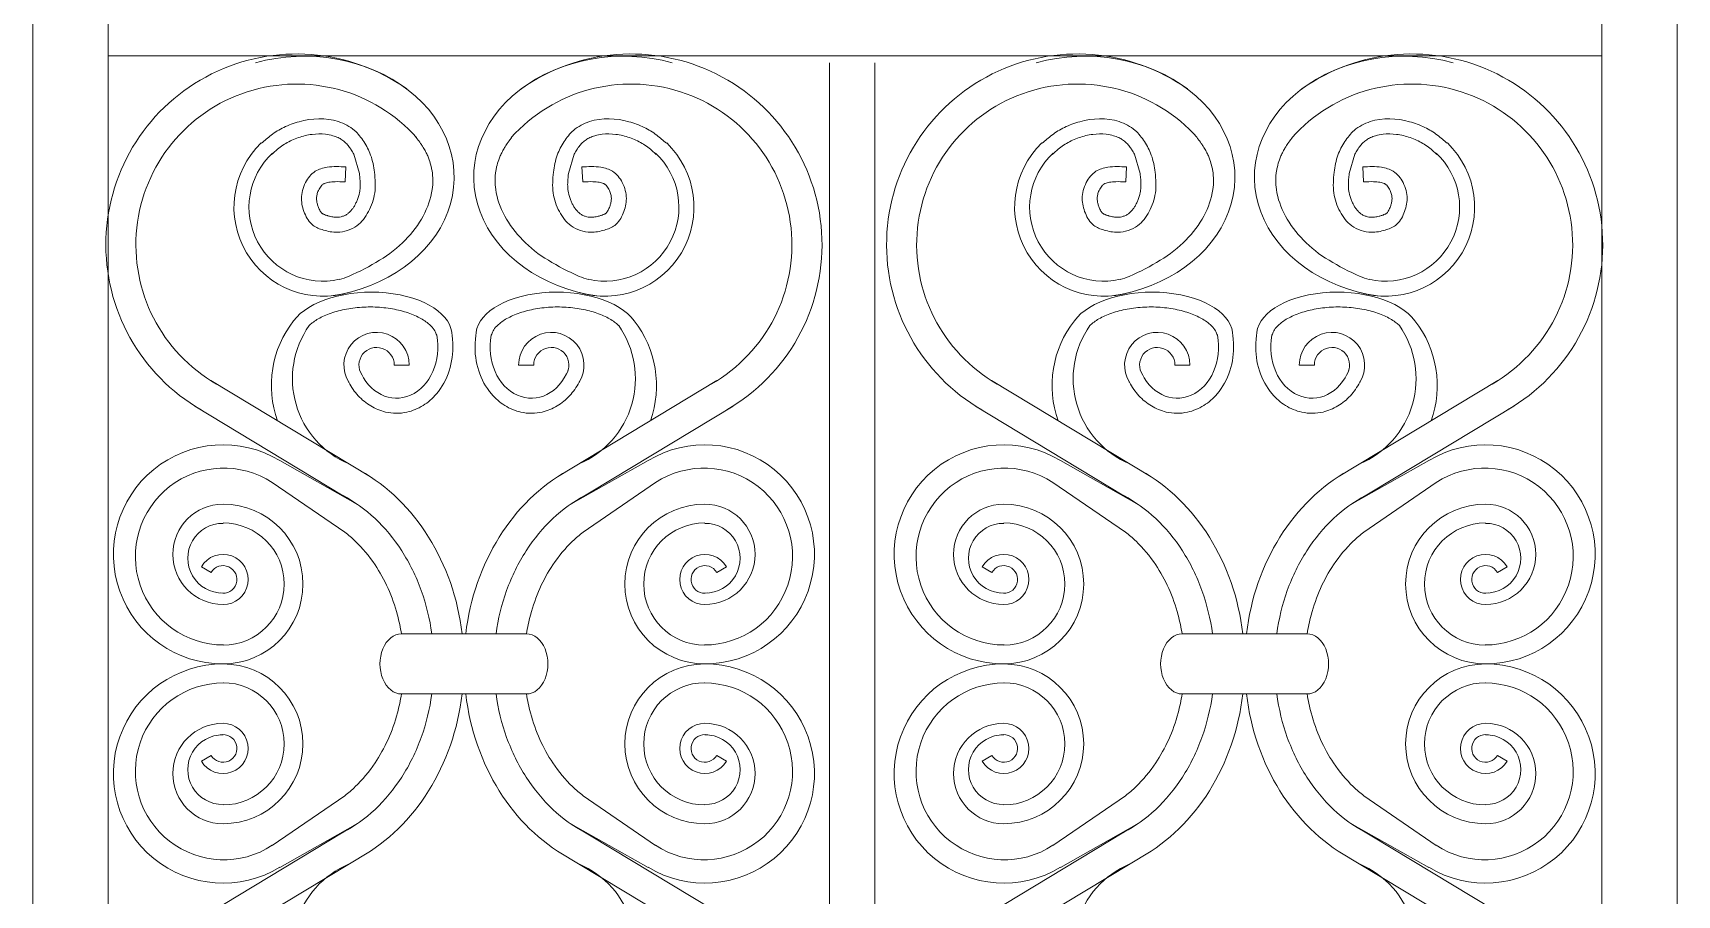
# Model space of a CAD drawing. Header units: millimetres. Extents: x -644 to 652, y 0 to 1491.
# Drawn here: x -315 to 0, y 158.7 to 324 of the extents above; entities that cross this region are included whole.
import ezdxf

# ---------------------------------------------------------------- set-up
doc = ezdxf.new("R2010")
doc.units = ezdxf.units.MM
doc.layers.add('ceco.net 171', color=7, linetype='Continuous')

msp = doc.modelspace()

# ---------------------------------------------------------------- linework, layer by layer
at = {"layer": 'ceco.net 171', "lineweight": 5}
for p, q in [((-14.4, 14.4), (-14.4, 1449.25)), ((0, 0), (0, 1449.25)), ((-315, 0), (-315, 1388.06)), ((-300.6, 14.4), (-300.6, 1388.06)), ((-300.6, 319.58), (-14.4, 319.58)), ((-162.36, 86.38), (-162.36, 318.24)), ((-153.72, 86.38), (-153.72, 318.24)), ((-252.45, 297), (-253.54, 300.74)), ((-212.39, 297), (-211.3, 300.74)), ((-102.88, 297), (-103.97, 300.74)), ((-62.83, 297), (-61.73, 300.74)), ((-255.17, 295.4), (-255.03, 298.28)), ((-209.66, 295.4), (-209.81, 298.28)), ((-105.61, 295.4), (-105.46, 298.28)), ((-60.1, 295.4), (-60.24, 298.28)), ((-245.77, 260.31), (-242.89, 260.31)), ((-219.06, 260.31), (-221.94, 260.31)), ((-96.21, 260.31), (-93.33, 260.31)), ((-69.5, 260.31), (-72.38, 260.31)), ((-280.9, 257.33), (-250.34, 238.9)), ((-183.94, 257.33), (-214.5, 238.9)), ((-131.33, 257.33), (-100.77, 238.9)), ((-34.37, 257.33), (-64.94, 238.9)), ((-283.97, 252.46), (-252.79, 233.61)), ((-180.86, 252.46), (-212.05, 233.61)), ((-134.41, 252.46), (-103.23, 233.61)), ((-31.3, 252.46), (-62.48, 233.61)), ((-267.7, 242.02), (-252.79, 233.61)), ((-197.13, 242.02), (-212.05, 233.61)), ((-118.14, 242.02), (-103.23, 233.61)), ((-47.57, 242.02), (-62.48, 233.61)), ((-255.26, 228.29), (-269.13, 237.8)), ((-209.57, 228.29), (-195.7, 237.8)), ((-105.7, 228.29), (-119.57, 237.8)), ((-60.01, 228.29), (-46.14, 237.8)), ((-280.85, 220.57), (-282.72, 221.66)), ((-183.98, 220.57), (-182.12, 221.66)), ((-131.29, 220.57), (-133.15, 221.66)), ((-34.42, 220.57), (-32.55, 221.66)), ((-244.39, 208.8), (-220.44, 208.8)), ((-94.83, 208.8), (-70.88, 208.8)), ((-244.39, 197.28), (-220.44, 197.28)), ((-94.83, 197.28), (-70.88, 197.28)), ((-280.85, 185.51), (-282.72, 184.42)), ((-183.98, 185.51), (-182.12, 184.42)), ((-131.29, 185.51), (-133.15, 184.42)), ((-34.42, 185.51), (-32.55, 184.42)), ((-255.26, 177.79), (-269.13, 168.28)), ((-209.57, 177.79), (-195.7, 168.28)), ((-105.7, 177.79), (-119.57, 168.28)), ((-60.01, 177.79), (-46.14, 168.28)), ((-283.97, 153.62), (-252.79, 172.47)), ((-267.7, 164.06), (-252.79, 172.47)), ((-180.86, 153.62), (-212.05, 172.47)), ((-197.13, 164.06), (-212.05, 172.47)), ((-134.41, 153.62), (-103.23, 172.47)), ((-118.14, 164.06), (-103.23, 172.47)), ((-31.3, 153.62), (-62.48, 172.47)), ((-47.57, 164.06), (-62.48, 172.47)), ((-280.9, 148.75), (-250.34, 167.18)), ((-183.94, 148.75), (-214.5, 167.18)), ((-131.33, 148.75), (-100.77, 167.18)), ((-34.37, 148.75), (-64.94, 167.18))]:
    msp.add_line(p, q, dxfattribs=at)
for centre, radius, start, end in [((-264.46, 283.37), 36.56, 54.7392, 239.9728), ((-200.38, 283.37), 36.56, 300.0272, 125.2608), ((-114.89, 283.37), 36.56, 54.7392, 239.9728), ((-50.81, 283.37), 36.56, 300.0272, 125.2608), ((-264.46, 283.37), 30.8, 41.7753, 240.0947), ((-200.38, 283.37), 30.8, 299.9053, 138.2247), ((-114.89, 283.37), 30.8, 41.7753, 240.0947), ((-50.81, 283.37), 30.8, 299.9053, 138.2247), ((-259.41, 290.58), 17.07, 133.9258, 287.5984), ((-205.42, 290.58), 17.07, 252.4016, 46.0742), ((-109.85, 290.58), 17.07, 133.9258, 287.5984), ((-55.86, 290.58), 17.07, 252.4016, 46.0742), ((-259.41, 290.58), 14.19, 133.0671, 282.7691), ((-205.42, 290.58), 14.19, 257.2309, 46.9329), ((-109.85, 290.58), 14.19, 133.0671, 282.7691), ((-55.86, 290.58), 14.19, 257.2309, 46.9329), ((-249.13, 256.41), 20.18, 142.0673, 199.6088), ((-247.54, 257.71), 17.74, 144.969, 247.2034), ((-217.3, 257.71), 17.74, 292.7966, 35.031), ((-215.71, 256.41), 20.18, 340.3912, 37.9327), ((-99.56, 256.41), 20.18, 142.0673, 199.6088), ((-97.97, 257.71), 17.74, 144.969, 247.2034), ((-67.74, 257.71), 17.74, 292.7966, 35.031), ((-66.14, 256.41), 20.18, 340.3912, 37.9327), ((-249.15, 260.31), 6.26, 0, 211.8305), ((-215.68, 260.31), 6.26, 328.1695, 180), ((-99.59, 260.31), 6.26, 0, 211.8305), ((-66.12, 260.31), 6.26, 328.1695, 180), ((-249.15, 260.31), 3.38, 0, 213.3605), ((-215.68, 260.31), 3.38, 326.6395, 180), ((-99.59, 260.31), 3.38, 0, 213.3605), ((-66.12, 260.31), 3.38, 326.6395, 180), ((-278.57, 224.04), 21, 58.8535, 270), ((-186.27, 224.04), 21, 270, 121.1465), ((-129, 224.04), 21, 58.8535, 270), ((-36.7, 224.04), 21, 270, 121.1465), ((-278.42, 223.62), 16.95, 56.7739, 269.8309), ((-186.41, 223.62), 16.95, 270.1691, 123.2261), ((-128.86, 223.62), 16.95, 56.7739, 269.8309), ((-36.85, 223.62), 16.95, 270.1691, 123.2261), ((-278.57, 224.04), 9.62, 90, 270), ((-278.57, 218.35), 15.31, 270, 90), ((-186.27, 218.35), 15.31, 90, 270), ((-186.27, 224.04), 9.62, 270, 90), ((-129, 224.04), 9.62, 90, 270), ((-129, 218.35), 15.31, 270, 90), ((-36.7, 218.35), 15.31, 90, 270), ((-36.7, 224.04), 9.62, 270, 90), ((-278.66, 223.3), 6.67, 89.2306, 270.7694), ((-278.57, 218.35), 11.71, 270, 90), ((-186.27, 218.35), 11.71, 90, 270), ((-186.18, 223.3), 6.67, 269.2306, 90.7694), ((-129.09, 223.3), 6.67, 89.2306, 270.7694), ((-129, 218.35), 11.71, 270, 90), ((-36.7, 218.35), 11.71, 90, 270), ((-36.61, 223.3), 6.67, 269.2306, 90.7694), ((-278.57, 219.23), 4.81, 270, 149.668), ((-186.27, 219.23), 4.81, 30.332, 270), ((-129, 219.23), 4.81, 270, 149.668), ((-36.7, 219.23), 4.81, 30.332, 270), ((-278.57, 219.23), 2.65, 257.8751, 149.668), ((-186.27, 219.23), 2.65, 30.332, 282.1249), ((-129, 219.23), 2.65, 257.8751, 149.668), ((-36.7, 219.23), 2.65, 30.332, 282.1249), ((-278.57, 182.04), 21, 90, 301.1465), ((-278.57, 187.73), 15.31, 270, 90), ((-186.27, 187.73), 15.31, 90, 270), ((-186.27, 182.04), 21, 238.8535, 90), ((-129, 182.04), 21, 90, 301.1465), ((-129, 187.73), 15.31, 270, 90), ((-36.7, 187.73), 15.31, 90, 270), ((-36.7, 182.04), 21, 238.8535, 90), ((-278.42, 182.46), 16.95, 90.1691, 303.2261), ((-278.57, 187.73), 11.71, 270, 90), ((-186.27, 187.73), 11.71, 90, 270), ((-186.41, 182.46), 16.95, 236.7739, 89.8309), ((-128.86, 182.46), 16.95, 90.1691, 303.2261), ((-129, 187.73), 11.71, 270, 90), ((-36.7, 187.73), 11.71, 90, 270), ((-36.85, 182.46), 16.95, 236.7739, 89.8309), ((-278.57, 182.04), 9.62, 90, 270), ((-278.66, 182.78), 6.67, 89.2306, 270.7694), ((-278.57, 186.85), 4.81, 210.332, 90), ((-278.57, 186.85), 2.65, 210.332, 102.1249), ((-186.27, 186.85), 4.81, 90, 329.668), ((-186.27, 186.85), 2.65, 77.8751, 329.668), ((-186.27, 182.04), 9.62, 270, 90), ((-186.18, 182.78), 6.67, 269.2306, 90.7694), ((-129, 182.04), 9.62, 90, 270), ((-129.09, 182.78), 6.67, 89.2306, 270.7694), ((-129, 186.85), 4.81, 210.332, 90), ((-129, 186.85), 2.65, 210.332, 102.1249), ((-36.7, 186.85), 4.81, 90, 329.668), ((-36.7, 186.85), 2.65, 77.8751, 329.668), ((-36.7, 182.04), 9.62, 270, 90), ((-36.61, 182.78), 6.67, 269.2306, 90.7694), ((-247.54, 148.37), 17.74, 112.7966, 215.031), ((-217.3, 148.37), 17.74, 324.969, 67.2034), ((-97.97, 148.37), 17.74, 112.7966, 215.031), ((-67.74, 148.37), 17.74, 324.969, 67.2034)]:
    msp.add_arc(centre, radius, start, end, dxfattribs=at)
at = {"layer": 'ceco.net 171', "lineweight": 5, "extrusion": (0, 0, -1)}
for centre, major_axis, ratio, start_param, end_param in [((-263.02, 296.34), (28.73, 0), 0.80574, 4.382099, 7.67346), ((-113.45, 296.34), (28.73, 0), 0.80574, 4.382099, 7.67346), ((-250.44, 265.78), (15.75, 0.24), 0.540403, 3.533318, 6.304646), ((-100.87, 265.78), (15.75, 0.24), 0.540403, 3.533318, 6.304646), ((-245.32, 263.71), (-0.07, -9.76), 0.809333, 4.46848, 7.392493), ((-95.75, 263.71), (-0.07, -9.76), 0.809333, 4.46848, 7.392493), ((-266.98, 203.04), (0, 40.92), 0.844588, 0.439538, 1.429563), ((-117.41, 203.04), (0, 40.92), 0.844588, 0.439538, 1.429563), ((-244.39, 203.04), (0, -5.76), 0.714047, 6.283185, 9.424778), ((-94.83, 203.04), (0, -5.76), 0.714047, 6.283185, 9.424778), ((-197.86, 203.04), (0, -40.92), 0.844588, 0.439538, 1.429563), ((-48.29, 203.04), (0, -40.92), 0.844588, 0.439538, 1.429563)]:
    msp.add_ellipse(centre, major_axis=major_axis, ratio=ratio, start_param=start_param, end_param=end_param, dxfattribs=at)
at = {"layer": 'ceco.net 171', "lineweight": 5}
for centre, major_axis, ratio, start_param, end_param in [((-201.82, 296.34), (-28.73, 0), 0.80574, 4.382099, 7.67346), ((-52.25, 296.34), (-28.73, 0), 0.80574, 4.382099, 7.67346), ((-214.4, 265.78), (-15.75, 0.24), 0.540403, 3.533318, 6.304646), ((-64.83, 265.78), (-15.75, 0.24), 0.540403, 3.533318, 6.304646), ((-219.52, 263.71), (0.07, -9.76), 0.809333, 4.46848, 7.392493), ((-69.96, 263.71), (0.07, -9.76), 0.809333, 4.46848, 7.392493), ((-197.86, 203.04), (0, 40.92), 0.844588, 0.439538, 1.429563), ((-48.29, 203.04), (0, 40.92), 0.844588, 0.439538, 1.429563), ((-220.44, 203.04), (0, -5.76), 0.714047, 6.283185, 9.424778), ((-70.88, 203.04), (0, -5.76), 0.714047, 6.283185, 9.424778), ((-266.98, 203.04), (0, -40.92), 0.844588, 0.439538, 1.429563), ((-117.41, 203.04), (0, -40.92), 0.844588, 0.439538, 1.429563)]:
    msp.add_ellipse(centre, major_axis=major_axis, ratio=ratio, start_param=start_param, end_param=end_param, dxfattribs=at)
for points in [[(-271.2, 302.81), (-269.35, 304.38), (-266.93, 305.85), (-264, 306.95), (-256.47, 306.96), (-253.41, 305.28), (-251.61, 303.13), (-250.29, 300.55), (-249.57, 297.26), (-249.51, 293.3), (-250.71, 289.71), (-252.93, 287.02), (-256.71, 285.76), (-259.34, 286.18), (-261.32, 287.08), (-262.94, 289.41), (-263.54, 292.23), (-262.76, 295.28), (-260.9, 297.44), (-258.62, 298.22), (-255.03, 298.28)], [(-193.64, 302.81), (-195.49, 304.38), (-197.9, 305.85), (-200.84, 306.95), (-208.37, 306.96), (-211.43, 305.28), (-213.22, 303.13), (-214.54, 300.55), (-215.26, 297.26), (-215.32, 293.3), (-214.12, 289.71), (-211.9, 287.02), (-208.13, 285.76), (-205.49, 286.18), (-203.52, 287.08), (-201.9, 289.41), (-201.3, 292.23), (-202.08, 295.28), (-203.93, 297.44), (-206.21, 298.22), (-209.81, 298.28)], [(-121.63, 302.81), (-119.78, 304.38), (-117.37, 305.85), (-114.43, 306.95), (-106.9, 306.96), (-103.85, 305.28), (-102.05, 303.13), (-100.73, 300.55), (-100.01, 297.26), (-99.95, 293.3), (-101.15, 289.71), (-103.37, 287.02), (-107.14, 285.76), (-109.78, 286.18), (-111.76, 287.08), (-113.37, 289.41), (-113.97, 292.23), (-113.19, 295.28), (-111.34, 297.44), (-109.06, 298.22), (-105.46, 298.28)], [(-44.07, 302.81), (-45.92, 304.38), (-48.34, 305.85), (-51.27, 306.95), (-58.8, 306.96), (-61.86, 305.28), (-63.66, 303.13), (-64.98, 300.55), (-65.7, 297.26), (-65.76, 293.3), (-64.56, 289.71), (-62.34, 287.02), (-58.56, 285.76), (-55.93, 286.18), (-53.95, 287.08), (-52.33, 289.41), (-51.73, 292.23), (-52.51, 295.28), (-54.37, 297.44), (-56.65, 298.22), (-60.24, 298.28)], [(-239.08, 299.66), (-239.36, 300.39), (-239.77, 301.21), (-240.21, 301.99), (-240.55, 302.55), (-241.24, 303.5), (-241.61, 303.98)], [(-225.76, 299.66), (-225.47, 300.39), (-225.06, 301.21), (-224.62, 301.99), (-224.28, 302.55), (-223.6, 303.5), (-223.23, 303.98)], [(-89.52, 299.66), (-89.8, 300.39), (-90.21, 301.21), (-90.65, 301.99), (-90.99, 302.55), (-91.67, 303.5), (-92.04, 303.98)], [(-76.19, 299.66), (-75.91, 300.39), (-75.5, 301.21), (-75.06, 301.99), (-74.72, 302.55), (-74.04, 303.5), (-73.66, 303.98)]]:
    msp.add_spline(points, degree=3, dxfattribs=at)
for points, knots in [([(-269.27, 300.67), (-269.07, 300.85), (-268.87, 301.03), (-268.31, 301.53), (-267.96, 301.82), (-267.28, 302.33), (-266.92, 302.57), (-266.17, 303.01), (-265.77, 303.22), (-264.96, 303.59), (-264.55, 303.75), (-263.29, 304.19), (-262.4, 304.4), (-260.63, 304.63), (-259.76, 304.65), (-258.44, 304.5), (-257.97, 304.4), (-257.17, 304.17), (-256.83, 304.04), (-256.27, 303.78), (-256.03, 303.64), (-255.68, 303.41), (-255.55, 303.32), (-255.33, 303.14), (-255.25, 303.06), (-255.06, 302.89), (-254.97, 302.79), (-254.69, 302.49), (-254.51, 302.25), (-254.22, 301.85), (-254.12, 301.71), (-253.85, 301.28), (-253.68, 301.01), (-253.54, 300.74)], [0, 0, 0, 0, 1.123683, 1.123683, 3.371048, 3.371048, 5.618413, 5.618413, 7.865778, 7.865778, 10.113144, 10.113144, 14.607874, 14.607874, 19.102605, 19.102605, 21.78626, 21.78626, 23.843147, 23.843147, 25.512311, 25.512311, 26.580255, 26.580255, 27.424827, 27.424827, 28.2694, 28.2694, 29.958544, 29.958544, 30.86147, 30.86147, 32.479575, 32.479575, 32.479575, 32.479575]), ([(-195.57, 300.67), (-195.77, 300.85), (-195.96, 301.03), (-196.53, 301.53), (-196.88, 301.82), (-197.55, 302.33), (-197.91, 302.57), (-198.67, 303.01), (-199.06, 303.22), (-199.87, 303.59), (-200.29, 303.75), (-201.55, 304.19), (-202.44, 304.4), (-204.2, 304.63), (-205.08, 304.65), (-206.4, 304.5), (-206.87, 304.4), (-207.67, 304.17), (-208, 304.04), (-208.56, 303.78), (-208.8, 303.64), (-209.15, 303.41), (-209.28, 303.32), (-209.5, 303.14), (-209.59, 303.06), (-209.77, 302.89), (-209.86, 302.79), (-210.14, 302.49), (-210.33, 302.25), (-210.61, 301.85), (-210.71, 301.71), (-210.99, 301.28), (-211.15, 301.01), (-211.3, 300.74)], [0, 0, 0, 0, 1.123683, 1.123683, 3.371048, 3.371048, 5.618413, 5.618413, 7.865778, 7.865778, 10.113144, 10.113144, 14.607874, 14.607874, 19.102605, 19.102605, 21.78626, 21.78626, 23.843147, 23.843147, 25.512311, 25.512311, 26.580255, 26.580255, 27.424827, 27.424827, 28.2694, 28.2694, 29.958544, 29.958544, 30.86147, 30.86147, 32.479575, 32.479575, 32.479575, 32.479575]), ([(-119.7, 300.67), (-119.5, 300.85), (-119.31, 301.03), (-118.75, 301.53), (-118.39, 301.82), (-117.72, 302.33), (-117.36, 302.57), (-116.6, 303.01), (-116.21, 303.22), (-115.4, 303.59), (-114.99, 303.75), (-113.72, 304.19), (-112.83, 304.4), (-111.07, 304.63), (-110.19, 304.65), (-108.88, 304.5), (-108.4, 304.4), (-107.6, 304.17), (-107.27, 304.04), (-106.71, 303.78), (-106.47, 303.64), (-106.12, 303.41), (-105.99, 303.32), (-105.77, 303.14), (-105.68, 303.06), (-105.5, 302.89), (-105.41, 302.79), (-105.13, 302.49), (-104.94, 302.25), (-104.66, 301.85), (-104.56, 301.71), (-104.28, 301.28), (-104.12, 301.01), (-103.97, 300.74)], [0, 0, 0, 0, 1.123683, 1.123683, 3.371048, 3.371048, 5.618413, 5.618413, 7.865778, 7.865778, 10.113144, 10.113144, 14.607874, 14.607874, 19.102605, 19.102605, 21.78626, 21.78626, 23.843147, 23.843147, 25.512311, 25.512311, 26.580255, 26.580255, 27.424827, 27.424827, 28.2694, 28.2694, 29.958544, 29.958544, 30.86147, 30.86147, 32.479575, 32.479575, 32.479575, 32.479575]), ([(-46.01, 300.67), (-46.21, 300.85), (-46.4, 301.03), (-46.96, 301.53), (-47.31, 301.82), (-47.99, 302.33), (-48.35, 302.57), (-49.1, 303.01), (-49.5, 303.22), (-50.31, 303.59), (-50.72, 303.75), (-51.99, 304.19), (-52.87, 304.4), (-54.64, 304.63), (-55.51, 304.65), (-56.83, 304.5), (-57.3, 304.4), (-58.1, 304.17), (-58.44, 304.04), (-59, 303.78), (-59.24, 303.64), (-59.59, 303.41), (-59.72, 303.32), (-59.94, 303.14), (-60.02, 303.06), (-60.21, 302.89), (-60.3, 302.79), (-60.58, 302.49), (-60.76, 302.25), (-61.05, 301.85), (-61.15, 301.71), (-61.42, 301.28), (-61.59, 301.01), (-61.73, 300.74)], [0, 0, 0, 0, 1.123683, 1.123683, 3.371048, 3.371048, 5.618413, 5.618413, 7.865778, 7.865778, 10.113144, 10.113144, 14.607874, 14.607874, 19.102605, 19.102605, 21.78626, 21.78626, 23.843147, 23.843147, 25.512311, 25.512311, 26.580255, 26.580255, 27.424827, 27.424827, 28.2694, 28.2694, 29.958544, 29.958544, 30.86147, 30.86147, 32.479575, 32.479575, 32.479575, 32.479575]), ([(-239.08, 299.66), (-238.93, 299.21), (-238.8, 298.76), (-238.63, 298.05), (-238.58, 297.8), (-238.53, 297.54)], [6.1662406, 6.1662406, 6.1662406, 6.1662406, 6.2423348, 6.2423348, 6.2831853, 6.2831853, 6.2831853, 6.2831853]), ([(-225.76, 299.66), (-225.9, 299.21), (-226.04, 298.76), (-226.21, 298.05), (-226.26, 297.8), (-226.3, 297.54)], [6.1662406, 6.1662406, 6.1662406, 6.1662406, 6.2423348, 6.2423348, 6.2831853, 6.2831853, 6.2831853, 6.2831853]), ([(-89.52, 299.66), (-89.37, 299.21), (-89.23, 298.76), (-89.06, 298.05), (-89.01, 297.8), (-88.97, 297.54)], [6.1662406, 6.1662406, 6.1662406, 6.1662406, 6.2423348, 6.2423348, 6.2831853, 6.2831853, 6.2831853, 6.2831853]), ([(-76.19, 299.66), (-76.34, 299.21), (-76.47, 298.76), (-76.64, 298.05), (-76.69, 297.8), (-76.74, 297.54)], [6.1662406, 6.1662406, 6.1662406, 6.1662406, 6.2423348, 6.2423348, 6.2831853, 6.2831853, 6.2831853, 6.2831853]), ([(-252.45, 297), (-252.42, 296.82), (-252.4, 296.63), (-252.36, 296.27), (-252.35, 296.09), (-252.3, 295.56), (-252.29, 295.22), (-252.29, 294.59), (-252.3, 294.31), (-252.35, 293.81), (-252.38, 293.6), (-252.52, 292.88), (-252.67, 292.36), (-252.97, 291.64), (-253.07, 291.42), (-253.28, 291.02), (-253.38, 290.83), (-253.6, 290.48), (-253.71, 290.32), (-253.97, 289.98), (-254.11, 289.81), (-254.36, 289.56), (-254.47, 289.47), (-254.65, 289.33), (-254.72, 289.27), (-254.89, 289.16), (-254.98, 289.11), (-255.26, 288.97), (-255.46, 288.88), (-255.86, 288.76), (-256.05, 288.71), (-256.37, 288.66), (-256.5, 288.65), (-256.74, 288.64), (-256.85, 288.64), (-257.08, 288.65), (-257.2, 288.66), (-257.58, 288.7), (-257.86, 288.76), (-258.26, 288.86), (-258.36, 288.89), (-258.55, 288.95), (-258.63, 288.97), (-258.79, 289.02), (-258.86, 289.04), (-259.06, 289.11), (-259.18, 289.16), (-259.36, 289.24), (-259.43, 289.27), (-259.51, 289.32), (-259.54, 289.34), (-259.57, 289.36), (-259.58, 289.37), (-259.61, 289.39), (-259.62, 289.41), (-259.67, 289.46), (-259.71, 289.5), (-259.87, 289.69), (-260, 289.91), (-260.18, 290.28), (-260.22, 290.39), (-260.37, 290.73), (-260.44, 290.95), (-260.56, 291.38), (-260.6, 291.58), (-260.65, 291.9), (-260.65, 292.03), (-260.66, 292.26), (-260.66, 292.37), (-260.64, 292.59), (-260.62, 292.71), (-260.55, 293.06), (-260.48, 293.3), (-260.33, 293.7), (-260.26, 293.85), (-260.1, 294.15), (-260.01, 294.29), (-259.83, 294.55), (-259.74, 294.67), (-259.57, 294.84), (-259.49, 294.91), (-259.38, 294.99), (-259.34, 295.02), (-259.24, 295.07), (-259.19, 295.1), (-258.92, 295.21), (-258.65, 295.29), (-258.15, 295.38), (-257.95, 295.4), (-257.54, 295.44), (-257.33, 295.45), (-256.53, 295.47), (-255.89, 295.44), (-255.17, 295.4)], [39.40964, 39.40964, 39.40964, 39.40964, 40.263885, 40.263885, 41.11813, 41.11813, 42.826621, 42.826621, 44.415377, 44.415377, 45.682644, 45.682644, 48.730737, 48.730737, 50.027553, 50.027553, 51.202571, 51.202571, 52.377588, 52.377588, 53.886801, 53.886801, 54.92, 54.92, 55.697644, 55.697644, 56.475287, 56.475287, 58.030574, 58.030574, 59.400071, 59.400071, 60.375415, 60.375415, 61.213533, 61.213533, 62.051652, 62.051652, 63.727889, 63.727889, 64.280533, 64.280533, 64.707994, 64.707994, 65.135455, 65.135455, 65.990377, 65.990377, 66.748526, 66.748526, 67.248959, 67.248959, 67.632549, 67.632549, 68.01614, 68.01614, 68.78332, 68.78332, 70.650106, 70.650106, 71.353696, 71.353696, 72.760876, 72.760876, 74.187857, 74.187857, 75.172622, 75.172622, 76.054893, 76.054893, 76.937163, 76.937163, 78.701705, 78.701705, 79.831948, 79.831948, 80.962191, 80.962191, 82.190127, 82.190127, 83.285176, 83.285176, 84.004327, 84.004327, 84.723478, 84.723478, 86.746625, 86.746625, 87.89711, 87.89711, 89.047594, 89.047594, 92.020926, 92.020926, 92.020926, 92.020926]), ([(-238.53, 297.54), (-238.34, 296.36), (-238.32, 295.15), (-238.75, 292.21), (-239.35, 290.51), (-241.11, 287.24), (-242.27, 285.68), (-245.08, 282.81), (-246.74, 281.5), (-250.43, 279.27), (-252.41, 278.23), (-255.08, 277.06), (-255.67, 276.89), (-256.27, 276.73)], [6.283185, 6.283185, 6.283185, 6.283185, 6.470715, 6.470715, 6.734977, 6.734977, 6.999238, 6.999238, 7.2635, 7.2635, 7.527762, 7.527762, 7.597233, 7.597233, 7.597233, 7.597233]), ([(-226.3, 297.54), (-226.49, 296.36), (-226.52, 295.15), (-226.08, 292.21), (-225.48, 290.51), (-223.72, 287.24), (-222.56, 285.68), (-219.75, 282.81), (-218.1, 281.5), (-214.4, 279.27), (-212.42, 278.23), (-209.76, 277.06), (-209.16, 276.89), (-208.56, 276.73)], [6.283185, 6.283185, 6.283185, 6.283185, 6.470715, 6.470715, 6.734977, 6.734977, 6.999238, 6.999238, 7.2635, 7.2635, 7.527762, 7.527762, 7.597233, 7.597233, 7.597233, 7.597233]), ([(-212.39, 297), (-212.41, 296.82), (-212.44, 296.63), (-212.47, 296.27), (-212.49, 296.09), (-212.53, 295.56), (-212.55, 295.22), (-212.55, 294.59), (-212.53, 294.31), (-212.49, 293.81), (-212.46, 293.6), (-212.32, 292.88), (-212.16, 292.36), (-211.86, 291.64), (-211.77, 291.42), (-211.56, 291.02), (-211.45, 290.83), (-211.24, 290.48), (-211.13, 290.32), (-210.87, 289.98), (-210.72, 289.81), (-210.47, 289.56), (-210.37, 289.47), (-210.19, 289.33), (-210.11, 289.27), (-209.94, 289.16), (-209.85, 289.11), (-209.57, 288.97), (-209.37, 288.88), (-208.98, 288.76), (-208.79, 288.71), (-208.47, 288.66), (-208.34, 288.65), (-208.1, 288.64), (-207.99, 288.64), (-207.76, 288.65), (-207.64, 288.66), (-207.26, 288.7), (-206.98, 288.76), (-206.58, 288.86), (-206.47, 288.89), (-206.29, 288.95), (-206.2, 288.97), (-206.05, 289.02), (-205.98, 289.04), (-205.77, 289.11), (-205.66, 289.16), (-205.48, 289.24), (-205.41, 289.27), (-205.33, 289.32), (-205.3, 289.34), (-205.27, 289.36), (-205.26, 289.37), (-205.23, 289.39), (-205.21, 289.41), (-205.16, 289.46), (-205.12, 289.5), (-204.97, 289.69), (-204.84, 289.91), (-204.66, 290.28), (-204.61, 290.39), (-204.47, 290.73), (-204.39, 290.95), (-204.27, 291.38), (-204.23, 291.58), (-204.19, 291.9), (-204.18, 292.03), (-204.18, 292.26), (-204.18, 292.37), (-204.2, 292.59), (-204.22, 292.71), (-204.28, 293.06), (-204.35, 293.3), (-204.51, 293.7), (-204.58, 293.85), (-204.74, 294.15), (-204.82, 294.29), (-205, 294.55), (-205.1, 294.67), (-205.27, 294.84), (-205.34, 294.91), (-205.45, 294.99), (-205.49, 295.02), (-205.59, 295.07), (-205.65, 295.1), (-205.91, 295.21), (-206.18, 295.29), (-206.69, 295.38), (-206.88, 295.4), (-207.29, 295.44), (-207.5, 295.45), (-208.3, 295.47), (-208.95, 295.44), (-209.66, 295.4)], [39.40964, 39.40964, 39.40964, 39.40964, 40.263885, 40.263885, 41.11813, 41.11813, 42.826621, 42.826621, 44.415377, 44.415377, 45.682644, 45.682644, 48.730737, 48.730737, 50.027553, 50.027553, 51.202571, 51.202571, 52.377588, 52.377588, 53.886801, 53.886801, 54.92, 54.92, 55.697644, 55.697644, 56.475287, 56.475287, 58.030574, 58.030574, 59.400071, 59.400071, 60.375415, 60.375415, 61.213533, 61.213533, 62.051652, 62.051652, 63.727889, 63.727889, 64.280533, 64.280533, 64.707994, 64.707994, 65.135455, 65.135455, 65.990377, 65.990377, 66.748526, 66.748526, 67.248959, 67.248959, 67.632549, 67.632549, 68.01614, 68.01614, 68.78332, 68.78332, 70.650106, 70.650106, 71.353696, 71.353696, 72.760876, 72.760876, 74.187857, 74.187857, 75.172622, 75.172622, 76.054893, 76.054893, 76.937163, 76.937163, 78.701705, 78.701705, 79.831948, 79.831948, 80.962191, 80.962191, 82.190127, 82.190127, 83.285176, 83.285176, 84.004327, 84.004327, 84.723478, 84.723478, 86.746625, 86.746625, 87.89711, 87.89711, 89.047594, 89.047594, 92.020926, 92.020926, 92.020926, 92.020926]), ([(-102.88, 297), (-102.86, 296.82), (-102.84, 296.63), (-102.8, 296.27), (-102.78, 296.09), (-102.74, 295.56), (-102.73, 295.22), (-102.72, 294.59), (-102.74, 294.31), (-102.78, 293.81), (-102.81, 293.6), (-102.95, 292.88), (-103.11, 292.36), (-103.41, 291.64), (-103.51, 291.42), (-103.71, 291.02), (-103.82, 290.83), (-104.03, 290.48), (-104.14, 290.32), (-104.4, 289.98), (-104.55, 289.81), (-104.8, 289.56), (-104.9, 289.47), (-105.08, 289.33), (-105.16, 289.27), (-105.33, 289.16), (-105.42, 289.11), (-105.7, 288.97), (-105.9, 288.88), (-106.29, 288.76), (-106.48, 288.71), (-106.8, 288.66), (-106.93, 288.65), (-107.17, 288.64), (-107.28, 288.64), (-107.51, 288.65), (-107.63, 288.66), (-108.01, 288.7), (-108.29, 288.76), (-108.69, 288.86), (-108.8, 288.89), (-108.99, 288.95), (-109.07, 288.97), (-109.22, 289.02), (-109.29, 289.04), (-109.5, 289.11), (-109.61, 289.16), (-109.79, 289.24), (-109.86, 289.27), (-109.94, 289.32), (-109.97, 289.34), (-110, 289.36), (-110.01, 289.37), (-110.04, 289.39), (-110.06, 289.41), (-110.11, 289.46), (-110.15, 289.5), (-110.3, 289.69), (-110.44, 289.91), (-110.61, 290.28), (-110.66, 290.39), (-110.8, 290.73), (-110.88, 290.95), (-111, 291.38), (-111.04, 291.58), (-111.08, 291.9), (-111.09, 292.03), (-111.09, 292.26), (-111.09, 292.37), (-111.07, 292.59), (-111.05, 292.71), (-110.99, 293.06), (-110.92, 293.3), (-110.76, 293.7), (-110.69, 293.85), (-110.53, 294.15), (-110.45, 294.29), (-110.27, 294.55), (-110.17, 294.67), (-110, 294.84), (-109.93, 294.91), (-109.82, 294.99), (-109.78, 295.02), (-109.68, 295.07), (-109.62, 295.1), (-109.36, 295.21), (-109.09, 295.29), (-108.58, 295.38), (-108.39, 295.4), (-107.98, 295.44), (-107.77, 295.45), (-106.97, 295.47), (-106.32, 295.44), (-105.61, 295.4)], [39.40964, 39.40964, 39.40964, 39.40964, 40.263885, 40.263885, 41.11813, 41.11813, 42.826621, 42.826621, 44.415377, 44.415377, 45.682644, 45.682644, 48.730737, 48.730737, 50.027553, 50.027553, 51.202571, 51.202571, 52.377588, 52.377588, 53.886801, 53.886801, 54.92, 54.92, 55.697644, 55.697644, 56.475287, 56.475287, 58.030574, 58.030574, 59.400071, 59.400071, 60.375415, 60.375415, 61.213533, 61.213533, 62.051652, 62.051652, 63.727889, 63.727889, 64.280533, 64.280533, 64.707994, 64.707994, 65.135455, 65.135455, 65.990377, 65.990377, 66.748526, 66.748526, 67.248959, 67.248959, 67.632549, 67.632549, 68.01614, 68.01614, 68.78332, 68.78332, 70.650106, 70.650106, 71.353696, 71.353696, 72.760876, 72.760876, 74.187857, 74.187857, 75.172622, 75.172622, 76.054893, 76.054893, 76.937163, 76.937163, 78.701705, 78.701705, 79.831948, 79.831948, 80.962191, 80.962191, 82.190127, 82.190127, 83.285176, 83.285176, 84.004327, 84.004327, 84.723478, 84.723478, 86.746625, 86.746625, 87.89711, 87.89711, 89.047594, 89.047594, 92.020926, 92.020926, 92.020926, 92.020926]), ([(-88.97, 297.54), (-88.78, 296.36), (-88.75, 295.15), (-89.19, 292.21), (-89.79, 290.51), (-91.55, 287.24), (-92.71, 285.68), (-95.52, 282.81), (-97.17, 281.5), (-100.87, 279.27), (-102.85, 278.23), (-105.51, 277.06), (-106.11, 276.89), (-106.71, 276.73)], [6.283185, 6.283185, 6.283185, 6.283185, 6.470715, 6.470715, 6.734977, 6.734977, 6.999238, 6.999238, 7.2635, 7.2635, 7.527762, 7.527762, 7.597233, 7.597233, 7.597233, 7.597233]), ([(-76.74, 297.54), (-76.93, 296.36), (-76.95, 295.15), (-76.52, 292.21), (-75.92, 290.51), (-74.16, 287.24), (-73, 285.68), (-70.19, 282.81), (-68.53, 281.5), (-64.84, 279.27), (-62.86, 278.23), (-60.19, 277.06), (-59.6, 276.89), (-59, 276.73)], [6.283185, 6.283185, 6.283185, 6.283185, 6.470715, 6.470715, 6.734977, 6.734977, 6.999238, 6.999238, 7.2635, 7.2635, 7.527762, 7.527762, 7.597233, 7.597233, 7.597233, 7.597233]), ([(-62.83, 297), (-62.85, 296.82), (-62.87, 296.63), (-62.91, 296.27), (-62.93, 296.09), (-62.97, 295.56), (-62.98, 295.22), (-62.98, 294.59), (-62.97, 294.31), (-62.92, 293.81), (-62.89, 293.6), (-62.76, 292.88), (-62.6, 292.36), (-62.3, 291.64), (-62.2, 291.42), (-61.99, 291.02), (-61.89, 290.83), (-61.67, 290.48), (-61.56, 290.32), (-61.31, 289.98), (-61.16, 289.81), (-60.91, 289.56), (-60.8, 289.47), (-60.63, 289.33), (-60.55, 289.27), (-60.38, 289.16), (-60.29, 289.11), (-60.01, 288.97), (-59.81, 288.88), (-59.41, 288.76), (-59.23, 288.71), (-58.9, 288.66), (-58.77, 288.65), (-58.53, 288.64), (-58.42, 288.64), (-58.19, 288.65), (-58.07, 288.66), (-57.69, 288.7), (-57.42, 288.76), (-57.01, 288.86), (-56.91, 288.89), (-56.72, 288.95), (-56.64, 288.97), (-56.48, 289.02), (-56.41, 289.04), (-56.21, 289.11), (-56.09, 289.16), (-55.91, 289.24), (-55.84, 289.27), (-55.76, 289.32), (-55.74, 289.34), (-55.7, 289.36), (-55.69, 289.37), (-55.66, 289.39), (-55.65, 289.41), (-55.6, 289.46), (-55.56, 289.5), (-55.4, 289.69), (-55.27, 289.91), (-55.09, 290.28), (-55.05, 290.39), (-54.91, 290.73), (-54.83, 290.95), (-54.71, 291.38), (-54.67, 291.58), (-54.63, 291.9), (-54.62, 292.03), (-54.61, 292.26), (-54.62, 292.37), (-54.63, 292.59), (-54.65, 292.71), (-54.72, 293.06), (-54.79, 293.3), (-54.94, 293.7), (-55.01, 293.85), (-55.17, 294.15), (-55.26, 294.29), (-55.44, 294.55), (-55.53, 294.67), (-55.7, 294.84), (-55.78, 294.91), (-55.89, 294.99), (-55.93, 295.02), (-56.03, 295.07), (-56.08, 295.1), (-56.35, 295.21), (-56.62, 295.29), (-57.12, 295.38), (-57.32, 295.4), (-57.73, 295.44), (-57.94, 295.45), (-58.74, 295.47), (-59.38, 295.44), (-60.1, 295.4)], [39.40964, 39.40964, 39.40964, 39.40964, 40.263885, 40.263885, 41.11813, 41.11813, 42.826621, 42.826621, 44.415377, 44.415377, 45.682644, 45.682644, 48.730737, 48.730737, 50.027553, 50.027553, 51.202571, 51.202571, 52.377588, 52.377588, 53.886801, 53.886801, 54.92, 54.92, 55.697644, 55.697644, 56.475287, 56.475287, 58.030574, 58.030574, 59.400071, 59.400071, 60.375415, 60.375415, 61.213533, 61.213533, 62.051652, 62.051652, 63.727889, 63.727889, 64.280533, 64.280533, 64.707994, 64.707994, 65.135455, 65.135455, 65.990377, 65.990377, 66.748526, 66.748526, 67.248959, 67.248959, 67.632549, 67.632549, 68.01614, 68.01614, 68.78332, 68.78332, 70.650106, 70.650106, 71.353696, 71.353696, 72.760876, 72.760876, 74.187857, 74.187857, 75.172622, 75.172622, 76.054893, 76.054893, 76.937163, 76.937163, 78.701705, 78.701705, 79.831948, 79.831948, 80.962191, 80.962191, 82.190127, 82.190127, 83.285176, 83.285176, 84.004327, 84.004327, 84.723478, 84.723478, 86.746625, 86.746625, 87.89711, 87.89711, 89.047594, 89.047594, 92.020926, 92.020926, 92.020926, 92.020926]), ([(-262.06, 267.89), (-261.89, 268.06), (-261.69, 268.23), (-260.94, 268.82), (-260.27, 269.23), (-258.7, 269.98), (-257.8, 270.32), (-255.84, 270.88), (-254.78, 271.09), (-252.58, 271.38), (-251.45, 271.45), (-249.17, 271.44), (-248.04, 271.35), (-245.85, 271.05), (-244.8, 270.82), (-242.87, 270.25), (-241.98, 269.9), (-240.44, 269.14), (-239.79, 268.72), (-238.86, 267.96), (-238.54, 267.62), (-238.06, 266.99), (-237.91, 266.7), (-237.76, 266.29), (-237.73, 266.15), (-237.64, 266.01)], [6.793087, 6.793087, 6.793087, 6.793087, 6.89192, 6.89192, 7.134711, 7.134711, 7.377503, 7.377503, 7.620294, 7.620294, 7.863086, 7.863086, 8.105877, 8.105877, 8.348668, 8.348668, 8.59146, 8.59146, 8.834251, 8.834251, 9.032791, 9.032791, 9.231331, 9.231331, 9.352602, 9.352602, 9.352602, 9.352602]), ([(-202.78, 267.89), (-202.95, 268.06), (-203.14, 268.23), (-203.89, 268.82), (-204.56, 269.23), (-206.14, 269.98), (-207.04, 270.32), (-209, 270.88), (-210.05, 271.09), (-212.25, 271.38), (-213.39, 271.45), (-215.66, 271.44), (-216.8, 271.35), (-218.98, 271.05), (-220.03, 270.82), (-221.97, 270.25), (-222.85, 269.9), (-224.39, 269.14), (-225.04, 268.72), (-225.97, 267.96), (-226.3, 267.62), (-226.78, 266.99), (-226.93, 266.7), (-227.07, 266.29), (-227.11, 266.15), (-227.2, 266.01)], [6.793087, 6.793087, 6.793087, 6.793087, 6.89192, 6.89192, 7.134711, 7.134711, 7.377503, 7.377503, 7.620294, 7.620294, 7.863086, 7.863086, 8.105877, 8.105877, 8.348668, 8.348668, 8.59146, 8.59146, 8.834251, 8.834251, 9.032791, 9.032791, 9.231331, 9.231331, 9.352602, 9.352602, 9.352602, 9.352602]), ([(-112.49, 267.89), (-112.32, 268.06), (-112.13, 268.23), (-111.38, 268.82), (-110.71, 269.23), (-109.13, 269.98), (-108.23, 270.32), (-106.28, 270.88), (-105.22, 271.09), (-103.02, 271.38), (-101.88, 271.45), (-99.61, 271.44), (-98.47, 271.35), (-96.29, 271.05), (-95.24, 270.82), (-93.3, 270.25), (-92.42, 269.9), (-90.88, 269.14), (-90.23, 268.72), (-89.3, 267.96), (-88.97, 267.62), (-88.49, 266.99), (-88.34, 266.7), (-88.2, 266.29), (-88.16, 266.15), (-88.07, 266.01)], [6.793087, 6.793087, 6.793087, 6.793087, 6.89192, 6.89192, 7.134711, 7.134711, 7.377503, 7.377503, 7.620294, 7.620294, 7.863086, 7.863086, 8.105877, 8.105877, 8.348668, 8.348668, 8.59146, 8.59146, 8.834251, 8.834251, 9.032791, 9.032791, 9.231331, 9.231331, 9.352602, 9.352602, 9.352602, 9.352602]), ([(-53.21, 267.89), (-53.38, 268.06), (-53.58, 268.23), (-54.33, 268.82), (-55, 269.23), (-56.57, 269.98), (-57.47, 270.32), (-59.43, 270.88), (-60.49, 271.09), (-62.69, 271.38), (-63.82, 271.45), (-66.1, 271.44), (-67.23, 271.35), (-69.42, 271.05), (-70.47, 270.82), (-72.4, 270.25), (-73.29, 269.9), (-74.83, 269.14), (-75.48, 268.72), (-76.41, 267.96), (-76.74, 267.62), (-77.21, 266.99), (-77.36, 266.7), (-77.51, 266.29), (-77.54, 266.15), (-77.63, 266.01)], [6.793087, 6.793087, 6.793087, 6.793087, 6.89192, 6.89192, 7.134711, 7.134711, 7.377503, 7.377503, 7.620294, 7.620294, 7.863086, 7.863086, 8.105877, 8.105877, 8.348668, 8.348668, 8.59146, 8.59146, 8.834251, 8.834251, 9.032791, 9.032791, 9.231331, 9.231331, 9.352602, 9.352602, 9.352602, 9.352602]), ([(-234.68, 265.8), (-234.62, 265.33), (-234.57, 264.85), (-234.48, 262.63), (-234.71, 260.87), (-235.77, 257.59), (-236.6, 256.07), (-238.43, 253.91), (-239.29, 253.16), (-241.2, 251.96), (-242.25, 251.53), (-244.02, 251.14), (-244.71, 251.07), (-245.4, 251.07)], [4.532225, 4.532225, 4.532225, 4.532225, 4.65156, 4.65156, 5.083529, 5.083529, 5.515498, 5.515498, 5.808801, 5.808801, 6.102103, 6.102103, 6.283185, 6.283185, 6.283185, 6.283185]), ([(-230.15, 265.8), (-230.22, 265.33), (-230.26, 264.85), (-230.36, 262.63), (-230.12, 260.87), (-229.07, 257.59), (-228.24, 256.07), (-226.41, 253.91), (-225.55, 253.16), (-223.64, 251.96), (-222.59, 251.53), (-220.82, 251.14), (-220.12, 251.07), (-219.43, 251.07)], [4.532225, 4.532225, 4.532225, 4.532225, 4.65156, 4.65156, 5.083529, 5.083529, 5.515498, 5.515498, 5.808801, 5.808801, 6.102103, 6.102103, 6.283185, 6.283185, 6.283185, 6.283185]), ([(-85.12, 265.8), (-85.05, 265.33), (-85.01, 264.85), (-84.91, 262.63), (-85.15, 260.87), (-86.21, 257.59), (-87.03, 256.07), (-88.86, 253.91), (-89.72, 253.16), (-91.63, 251.96), (-92.68, 251.53), (-94.45, 251.14), (-95.15, 251.07), (-95.84, 251.07)], [4.532225, 4.532225, 4.532225, 4.532225, 4.65156, 4.65156, 5.083529, 5.083529, 5.515498, 5.515498, 5.808801, 5.808801, 6.102103, 6.102103, 6.283185, 6.283185, 6.283185, 6.283185]), ([(-80.59, 265.8), (-80.65, 265.33), (-80.7, 264.85), (-80.79, 262.63), (-80.56, 260.87), (-79.5, 257.59), (-78.67, 256.07), (-76.84, 253.91), (-75.98, 253.16), (-74.07, 251.96), (-73.02, 251.53), (-71.25, 251.14), (-70.56, 251.07), (-69.87, 251.07)], [4.532225, 4.532225, 4.532225, 4.532225, 4.65156, 4.65156, 5.083529, 5.083529, 5.515498, 5.515498, 5.808801, 5.808801, 6.102103, 6.102103, 6.283185, 6.283185, 6.283185, 6.283185]), ([(-245.4, 251.07), (-246.08, 251.08), (-246.77, 251.16), (-248.43, 251.54), (-249.39, 251.94), (-251.16, 253), (-251.97, 253.67), (-253.38, 255.2), (-253.98, 256.07), (-254.51, 257.08), (-254.55, 257.14), (-254.58, 257.21)], [6.283185, 6.283185, 6.283185, 6.283185, 6.461841, 6.461841, 6.730486, 6.730486, 6.99913, 6.99913, 7.267775, 7.267775, 7.286813, 7.286813, 7.286813, 7.286813]), ([(-219.43, 251.07), (-218.75, 251.08), (-218.07, 251.16), (-216.4, 251.54), (-215.44, 251.94), (-213.67, 253), (-212.87, 253.67), (-211.46, 255.2), (-210.85, 256.07), (-210.32, 257.08), (-210.29, 257.14), (-210.26, 257.21)], [6.283185, 6.283185, 6.283185, 6.283185, 6.461841, 6.461841, 6.730486, 6.730486, 6.99913, 6.99913, 7.267775, 7.267775, 7.286813, 7.286813, 7.286813, 7.286813]), ([(-95.84, 251.07), (-96.52, 251.08), (-97.2, 251.16), (-98.87, 251.54), (-99.83, 251.94), (-101.6, 253), (-102.4, 253.67), (-103.81, 255.2), (-104.42, 256.07), (-104.95, 257.08), (-104.98, 257.14), (-105.02, 257.21)], [6.283185, 6.283185, 6.283185, 6.283185, 6.461841, 6.461841, 6.730486, 6.730486, 6.99913, 6.99913, 7.267775, 7.267775, 7.286813, 7.286813, 7.286813, 7.286813]), ([(-69.87, 251.07), (-69.19, 251.08), (-68.5, 251.16), (-66.84, 251.54), (-65.88, 251.94), (-64.11, 253), (-63.3, 253.67), (-61.89, 255.2), (-61.29, 256.07), (-60.76, 257.08), (-60.72, 257.14), (-60.69, 257.21)], [6.283185, 6.283185, 6.283185, 6.283185, 6.461841, 6.461841, 6.730486, 6.730486, 6.99913, 6.99913, 7.267775, 7.267775, 7.286813, 7.286813, 7.286813, 7.286813]), ([(-255.75, 235.4), (-255.68, 235.36), (-255.61, 235.33), (-253.4, 234.16), (-251.34, 232.68), (-247.56, 229.13), (-245.83, 227.05), (-242.84, 222.41), (-241.58, 219.84), (-239.65, 214.46), (-238.96, 211.66), (-238.57, 208.8)], [0.4135466, 0.4135466, 0.4135466, 0.4135466, 0.4211234, 0.4211234, 0.6702713, 0.6702713, 0.9194192, 0.9194192, 1.168567, 1.168567, 1.4102703, 1.4102703, 1.4102703, 1.4102703]), ([(-209.09, 235.4), (-209.16, 235.36), (-209.22, 235.33), (-211.44, 234.16), (-213.49, 232.68), (-217.28, 229.13), (-219, 227.05), (-221.99, 222.41), (-223.26, 219.84), (-225.19, 214.46), (-225.87, 211.66), (-226.27, 208.8)], [0.4135466, 0.4135466, 0.4135466, 0.4135466, 0.4211234, 0.4211234, 0.6702713, 0.6702713, 0.9194192, 0.9194192, 1.168567, 1.168567, 1.4102703, 1.4102703, 1.4102703, 1.4102703]), ([(-106.18, 235.4), (-106.11, 235.36), (-106.05, 235.33), (-103.83, 234.16), (-101.78, 232.68), (-97.99, 229.13), (-96.27, 227.05), (-93.28, 222.41), (-92.01, 219.84), (-90.08, 214.46), (-89.4, 211.66), (-89, 208.8)], [0.4135466, 0.4135466, 0.4135466, 0.4135466, 0.4211234, 0.4211234, 0.6702713, 0.6702713, 0.9194192, 0.9194192, 1.168567, 1.168567, 1.4102703, 1.4102703, 1.4102703, 1.4102703]), ([(-59.53, 235.4), (-59.59, 235.36), (-59.66, 235.33), (-61.87, 234.16), (-63.93, 232.68), (-67.71, 229.13), (-69.44, 227.05), (-72.43, 222.41), (-73.69, 219.84), (-75.63, 214.46), (-76.31, 211.66), (-76.7, 208.8)], [0.4135466, 0.4135466, 0.4135466, 0.4135466, 0.4211234, 0.4211234, 0.6702713, 0.6702713, 0.9194192, 0.9194192, 1.168567, 1.168567, 1.4102703, 1.4102703, 1.4102703, 1.4102703]), ([(-255.26, 228.29), (-254.57, 227.76), (-253.89, 227.18), (-251.87, 225.25), (-250.59, 223.73), (-248.52, 220.63), (-247.68, 219.12), (-246.24, 215.89), (-245.63, 214.19), (-244.84, 211.23), (-244.59, 210.02), (-244.39, 208.8)], [0.5716148, 0.5716148, 0.5716148, 0.5716148, 0.6790391, 0.6790391, 0.9017022, 0.9017022, 1.0830191, 1.0830191, 1.264336, 1.264336, 1.3847623, 1.3847623, 1.3847623, 1.3847623]), ([(-209.57, 228.29), (-210.27, 227.76), (-210.95, 227.18), (-212.97, 225.25), (-214.25, 223.73), (-216.31, 220.63), (-217.15, 219.12), (-218.6, 215.89), (-219.2, 214.19), (-219.99, 211.23), (-220.25, 210.02), (-220.44, 208.8)], [0.5716148, 0.5716148, 0.5716148, 0.5716148, 0.6790391, 0.6790391, 0.9017022, 0.9017022, 1.0830191, 1.0830191, 1.264336, 1.264336, 1.3847623, 1.3847623, 1.3847623, 1.3847623]), ([(-105.7, 228.29), (-105, 227.76), (-104.32, 227.18), (-102.3, 225.25), (-101.02, 223.73), (-98.96, 220.63), (-98.12, 219.12), (-96.67, 215.89), (-96.07, 214.19), (-95.28, 211.23), (-95.02, 210.02), (-94.83, 208.8)], [0.5716148, 0.5716148, 0.5716148, 0.5716148, 0.6790391, 0.6790391, 0.9017022, 0.9017022, 1.0830191, 1.0830191, 1.264336, 1.264336, 1.3847623, 1.3847623, 1.3847623, 1.3847623]), ([(-60.01, 228.29), (-60.7, 227.76), (-61.38, 227.18), (-63.4, 225.25), (-64.68, 223.73), (-66.75, 220.63), (-67.59, 219.12), (-69.03, 215.89), (-69.64, 214.19), (-70.43, 211.23), (-70.68, 210.02), (-70.88, 208.8)], [0.5716148, 0.5716148, 0.5716148, 0.5716148, 0.6790391, 0.6790391, 0.9017022, 0.9017022, 1.0830191, 1.0830191, 1.264336, 1.264336, 1.3847623, 1.3847623, 1.3847623, 1.3847623]), ([(-255.75, 170.68), (-255.68, 170.72), (-255.61, 170.75), (-253.4, 171.92), (-251.34, 173.4), (-247.56, 176.95), (-245.83, 179.03), (-242.84, 183.67), (-241.58, 186.24), (-239.65, 191.62), (-238.96, 194.42), (-238.57, 197.28)], [0.4135466, 0.4135466, 0.4135466, 0.4135466, 0.4211234, 0.4211234, 0.6702713, 0.6702713, 0.9194192, 0.9194192, 1.168567, 1.168567, 1.4102703, 1.4102703, 1.4102703, 1.4102703]), ([(-255.26, 177.79), (-254.57, 178.32), (-253.89, 178.9), (-251.87, 180.83), (-250.59, 182.35), (-248.52, 185.45), (-247.68, 186.96), (-246.24, 190.19), (-245.63, 191.89), (-244.84, 194.85), (-244.59, 196.06), (-244.39, 197.28)], [0.5716148, 0.5716148, 0.5716148, 0.5716148, 0.6790391, 0.6790391, 0.9017022, 0.9017022, 1.0830191, 1.0830191, 1.264336, 1.264336, 1.3847623, 1.3847623, 1.3847623, 1.3847623]), ([(-209.09, 170.68), (-209.16, 170.72), (-209.22, 170.75), (-211.44, 171.92), (-213.49, 173.4), (-217.28, 176.95), (-219, 179.03), (-221.99, 183.67), (-223.26, 186.24), (-225.19, 191.62), (-225.87, 194.42), (-226.27, 197.28)], [0.4135466, 0.4135466, 0.4135466, 0.4135466, 0.4211234, 0.4211234, 0.6702713, 0.6702713, 0.9194192, 0.9194192, 1.168567, 1.168567, 1.4102703, 1.4102703, 1.4102703, 1.4102703]), ([(-209.57, 177.79), (-210.27, 178.32), (-210.95, 178.9), (-212.97, 180.83), (-214.25, 182.35), (-216.31, 185.45), (-217.15, 186.96), (-218.6, 190.19), (-219.2, 191.89), (-219.99, 194.85), (-220.25, 196.06), (-220.44, 197.28)], [0.5716148, 0.5716148, 0.5716148, 0.5716148, 0.6790391, 0.6790391, 0.9017022, 0.9017022, 1.0830191, 1.0830191, 1.264336, 1.264336, 1.3847623, 1.3847623, 1.3847623, 1.3847623]), ([(-106.18, 170.68), (-106.11, 170.72), (-106.05, 170.75), (-103.83, 171.92), (-101.78, 173.4), (-97.99, 176.95), (-96.27, 179.03), (-93.28, 183.67), (-92.01, 186.24), (-90.08, 191.62), (-89.4, 194.42), (-89, 197.28)], [0.4135466, 0.4135466, 0.4135466, 0.4135466, 0.4211234, 0.4211234, 0.6702713, 0.6702713, 0.9194192, 0.9194192, 1.168567, 1.168567, 1.4102703, 1.4102703, 1.4102703, 1.4102703]), ([(-105.7, 177.79), (-105, 178.32), (-104.32, 178.9), (-102.3, 180.83), (-101.02, 182.35), (-98.96, 185.45), (-98.12, 186.96), (-96.67, 190.19), (-96.07, 191.89), (-95.28, 194.85), (-95.02, 196.06), (-94.83, 197.28)], [0.5716148, 0.5716148, 0.5716148, 0.5716148, 0.6790391, 0.6790391, 0.9017022, 0.9017022, 1.0830191, 1.0830191, 1.264336, 1.264336, 1.3847623, 1.3847623, 1.3847623, 1.3847623]), ([(-59.53, 170.68), (-59.59, 170.72), (-59.66, 170.75), (-61.87, 171.92), (-63.93, 173.4), (-67.71, 176.95), (-69.44, 179.03), (-72.43, 183.67), (-73.69, 186.24), (-75.63, 191.62), (-76.31, 194.42), (-76.7, 197.28)], [0.4135466, 0.4135466, 0.4135466, 0.4135466, 0.4211234, 0.4211234, 0.6702713, 0.6702713, 0.9194192, 0.9194192, 1.168567, 1.168567, 1.4102703, 1.4102703, 1.4102703, 1.4102703]), ([(-60.01, 177.79), (-60.7, 178.32), (-61.38, 178.9), (-63.4, 180.83), (-64.68, 182.35), (-66.75, 185.45), (-67.59, 186.96), (-69.03, 190.19), (-69.64, 191.89), (-70.43, 194.85), (-70.68, 196.06), (-70.88, 197.28)], [0.5716148, 0.5716148, 0.5716148, 0.5716148, 0.6790391, 0.6790391, 0.9017022, 0.9017022, 1.0830191, 1.0830191, 1.264336, 1.264336, 1.3847623, 1.3847623, 1.3847623, 1.3847623])]:
    msp.add_open_spline(points, degree=3, knots=knots, dxfattribs=at)

doc.saveas('drawing.dxf')
